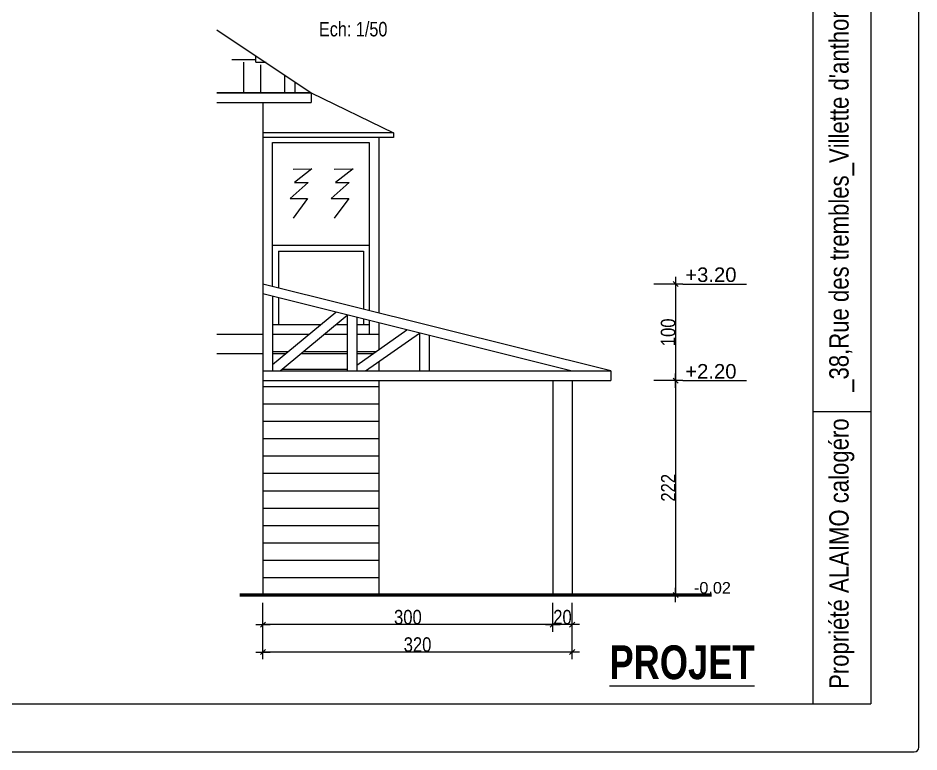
# Model space of a CAD drawing. Header units: centimetres. Extents: x 16433 to 114398, y -50094 to -12305.
# Drawn here: x 49780 to 50713, y -46281 to -45521 of the extents above; entities that cross this region are included whole.
import ezdxf
from ezdxf.enums import TextEntityAlignment as Align

# ---------------------------------------------------------------- set-up
doc = ezdxf.new("R2010")
doc.units = ezdxf.units.CM
doc.header["$LTSCALE"] = 0.5
doc.layers.get('DEFPOINTS').update_dxf_attribs({"linetype": 'CONTINUOUS'})
for name, color, linetype in [('01_fenetres', 171, 'CONTINUOUS'), ('01_linteaux', 2, 'CONTINUOUS'), ('01_poch_murs', 253, 'CONTINUOUS'), ('01_texte', 230, 'CONTINUOUS'), ('AA_COTES', 2, 'CONTINUOUS')]:
    doc.layers.add(name, color=color, linetype=linetype)
doc.layers.add('01_murs_coup', color=5, linetype='CONTINUOUS', lineweight=60)
doc.styles.add('ARIAL', font='arial.ttf')
doc.styles.add('impact', font='impact.ttf')
doc.styles.add('MATTE_TXT', font='arial.ttf')
doc.styles.add('STYLE2', font='ARIALN.TTF')
doc.dimstyles.new('JB50', dxfattribs={"dimscale": 0.1, "dimtxt": 150, "dimasz": 15, "dimexe": 0.1, "dimexo": 0.1, "dimgap": 0.09, "dimtad": 1, "dimdec": 1, "dimdsep": 46, "dimtxsty": 'STYLE2', "dimblk1": 'BOND_G', "dimblk2": 'BOND_D', "dimsah": 1, "dimcen": 1.5, "dimdle": 0.01, "dimse1": 1, "dimse2": 1, "dimclrd": 4, "dimclre": 2, "dimclrt": 6, "dimazin": 2, "dimtfac": 2.333333, "dimtdec": 1, "dimtix": 1, "dimtmove": 2, "dimatfit": 3, "dimldrblk": 'BOND_G', "dimfxl": 1, "dimtolj": 1, "dimtzin": 0, "dimarcsym": 0})

# ---------------------------------------------------------------- blocks, each defined once
blk = doc.blocks.new('BOND_G')
at = {"layer": 'AA_COTES', "color": 0}
for p, q in [((0, -5), (0, 15)), ((5, 0), (-5, 0)), ((1.77, 1.77), (-1.77, -1.77))]:
    blk.add_line(p, q, dxfattribs=at)
blk = doc.blocks.new('BOND_D')
at = {"layer": 'AA_COTES', "color": 0}
for p, q in [((5, 0), (-5, 0)), ((-1.77, -1.77), (1.77, 1.77)), ((0, 5), (0, -15))]:
    blk.add_line(p, q, dxfattribs=at)
blk = doc.blocks.new('*D4544')
at = {"layer": '01_linteaux', "color": 4, "lineweight": -2, "ltscale": 2, "transparency": 16777216}
blk.add_line((50460.78, -45797.49), (50460.78, -45894.49), dxfattribs=at)
at = {"layer": 'DEFPOINTS', "color": 0, "ltscale": 2}
for p in [(50033.68, -45795.99), (50393.68, -45895.99), (50460.78, -45895.99)]:
    blk.add_point(p, dxfattribs=at)
at = {"layer": '01_linteaux', "color": 4, "lineweight": -2, "ltscale": 2, "transparency": 16777216, "xscale": 1.5, "yscale": 1.5, "zscale": 1.5}
for name, p, rotation in [('BOND_G', (50460.78, -45795.99), 90), ('BOND_D', (50460.78, -45895.99), 270)]:
    blk.add_blockref(name, p, dxfattribs=dict(at, rotation=rotation))
at = {"layer": '01_linteaux', "color": 6, "ltscale": 2, "transparency": 16777216, "insert": (50453.11, -45845.99), "char_height": 15, "attachment_point": 5, "rotation": 90, "style": 'STYLE2'}
blk.add_mtext('\\A1;100', dxfattribs=at)
blk = doc.blocks.new('*D4545')
at = {"layer": '01_linteaux', "color": 4, "lineweight": -2, "ltscale": 2, "transparency": 16777216}
blk.add_line((50460.78, -45897.49), (50460.78, -46116.49), dxfattribs=at)
at = {"layer": 'DEFPOINTS', "color": 0, "ltscale": 2}
for p in [(50393.68, -45895.99), (50460.78, -46117.99), (50497.92, -46117.99)]:
    blk.add_point(p, dxfattribs=at)
at = {"layer": '01_linteaux', "color": 4, "lineweight": -2, "ltscale": 2, "transparency": 16777216, "xscale": 1.5, "yscale": 1.5, "zscale": 1.5}
for name, p, rotation in [('BOND_G', (50460.78, -45895.99), 90), ('BOND_D', (50460.78, -46117.99), 270)]:
    blk.add_blockref(name, p, dxfattribs=dict(at, rotation=rotation))
at = {"layer": '01_linteaux', "color": 6, "ltscale": 2, "transparency": 16777216, "insert": (50453.24, -46006.99), "char_height": 15, "attachment_point": 5, "rotation": 90, "style": 'STYLE2'}
blk.add_mtext('\\A1;222', dxfattribs=at)
blk = doc.blocks.new('*D4546')
at = {"layer": '01_linteaux', "color": 4, "lineweight": -2, "ltscale": 2, "transparency": 16777216}
blk.add_line((50352.18, -46148.69), (50335.18, -46148.69), dxfattribs=at)
at = {"layer": 'DEFPOINTS', "color": 0, "ltscale": 2}
for p in [(50333.68, -46117.99), (50353.68, -46117.99), (50333.68, -46148.69)]:
    blk.add_point(p, dxfattribs=at)
at = {"layer": '01_linteaux', "color": 4, "lineweight": -2, "ltscale": 2, "transparency": 16777216, "xscale": 1.5, "yscale": 1.5, "zscale": 1.5, "rotation": 180}
blk.add_blockref('BOND_D', (50333.68, -46148.69), dxfattribs=at)
at = {"layer": '01_linteaux', "color": 4, "lineweight": -2, "ltscale": 2, "transparency": 16777216, "xscale": 1.5, "yscale": 1.5, "zscale": 1.5}
blk.add_blockref('BOND_G', (50353.68, -46148.69), dxfattribs=at)
at = {"layer": '01_linteaux', "color": 6, "ltscale": 2, "transparency": 16777216, "insert": (50343.68, -46141.02), "char_height": 15, "attachment_point": 5, "style": 'STYLE2'}
blk.add_mtext('\\A1;20', dxfattribs=at)
blk = doc.blocks.new('*D4547')
at = {"layer": '01_linteaux', "color": 4, "lineweight": -2, "ltscale": 2, "transparency": 16777216}
blk.add_line((50332.18, -46148.69), (50035.18, -46148.69), dxfattribs=at)
at = {"layer": 'DEFPOINTS', "color": 0, "ltscale": 2}
for p in [(50033.68, -46117.99), (50333.68, -46117.99), (50033.68, -46148.69)]:
    blk.add_point(p, dxfattribs=at)
at = {"layer": '01_linteaux', "color": 4, "lineweight": -2, "ltscale": 2, "transparency": 16777216, "xscale": 1.5, "yscale": 1.5, "zscale": 1.5, "rotation": 180}
blk.add_blockref('BOND_D', (50033.68, -46148.69), dxfattribs=at)
at = {"layer": '01_linteaux', "color": 4, "lineweight": -2, "ltscale": 2, "transparency": 16777216, "xscale": 1.5, "yscale": 1.5, "zscale": 1.5}
blk.add_blockref('BOND_G', (50333.68, -46148.69), dxfattribs=at)
at = {"layer": '01_linteaux', "color": 6, "ltscale": 2, "transparency": 16777216, "insert": (50183.68, -46141.02), "char_height": 15, "attachment_point": 5, "style": 'STYLE2'}
blk.add_mtext('\\A1;300', dxfattribs=at)
blk = doc.blocks.new('*D4548')
at = {"layer": '01_linteaux', "color": 4, "lineweight": -2, "ltscale": 2, "transparency": 16777216}
blk.add_line((50352.18, -46177.09), (50035.18, -46177.09), dxfattribs=at)
at = {"layer": 'DEFPOINTS', "color": 0, "ltscale": 2}
for p in [(50033.68, -46156.19), (50353.68, -46156.19), (50033.68, -46177.09)]:
    blk.add_point(p, dxfattribs=at)
at = {"layer": '01_linteaux', "color": 4, "lineweight": -2, "ltscale": 2, "transparency": 16777216, "xscale": 1.5, "yscale": 1.5, "zscale": 1.5, "rotation": 180}
blk.add_blockref('BOND_D', (50033.68, -46177.09), dxfattribs=at)
at = {"layer": '01_linteaux', "color": 4, "lineweight": -2, "ltscale": 2, "transparency": 16777216, "xscale": 1.5, "yscale": 1.5, "zscale": 1.5}
blk.add_blockref('BOND_G', (50353.68, -46177.09), dxfattribs=at)
at = {"layer": '01_linteaux', "color": 6, "ltscale": 2, "transparency": 16777216, "insert": (50193.68, -46169.42), "char_height": 15, "attachment_point": 5, "style": 'STYLE2'}
blk.add_mtext('\\A1;320', dxfattribs=at)

msp = doc.modelspace()

# ---------------------------------------------------------------- linework, layer by layer
at = {"layer": '01_fenetres', "ltscale": 30}
for p, q in [((50602.75, -44845.563), (50602.75, -46230.563)), ((50662.75, -44845.563), (50662.75, -46230.563)), ((50662.75, -45928.163), (50602.75, -45928.163)), ((48662.75, -46230.563), (50662.75, -46230.563))]:
    msp.add_line(p, q, dxfattribs=at)
at = {"layer": '01_linteaux', "ltscale": 2}
for p, q in [((49985.733, -45532.695), (50083.682, -45597.994)), ((49985.733, -45532.695), (50083.682, -45597.994)), ((49985.733, -45597.994), (50083.682, -45597.994)), ((50083.682, -45597.994), (49985.733, -45597.994)), ((50083.682, -45597.994), (50083.682, -45607.994)), ((49985.733, -45607.994), (50083.682, -45607.994)), ((50033.682, -45607.994), (50033.682, -46117.994)), ((50043.682, -45798.494), (50043.682, -45649.533)), ((50393.682, -45885.994), (50033.682, -45795.994)), ((50352.451, -45885.994), (50033.682, -45806.302)), ((50043.682, -45808.802), (50043.682, -45885.994)), ((50043.682, -45879.486), (50108.922, -45825.112)), ((50051.492, -45885.994), (50120.938, -45828.116)), ((50120.938, -45828.116), (50120.938, -45885.994)), ((50130.938, -45830.616), (50130.938, -45885.994)), ((49985.733, -45847.994), (50033.682, -45847.994)), ((50130.938, -45879.887), (50182.72, -45843.562)), ((50139.644, -45885.994), (50195.558, -45846.771)), ((50195.558, -45846.771), (50195.558, -45885.994)), ((50205.558, -45849.271), (50205.558, -45885.994)), ((49985.733, -45867.994), (50033.682, -45867.994)), ((50033.682, -45885.994), (50393.682, -45885.994)), ((50393.682, -45885.994), (50393.682, -45895.994)), ((50033.682, -45895.994), (50393.682, -45895.994)), ((50333.682, -45895.994), (50333.682, -46117.994)), ((50353.682, -45895.994), (50353.682, -46117.994))]:
    msp.add_line(p, q, dxfattribs=at)
at = {"layer": '01_murs_coup', "ltscale": 2}
msp.add_line((50009.708, -46117.994), (50497.923, -46117.994), dxfattribs=at)
at = {"layer": '01_poch_murs', "linetype": 'Continuous', "ltscale": 2}
for p, q in [((50026.22, -45566.26), (50026.22, -45559.686)), ((50001.328, -45563.593), (50026.22, -45563.593)), ((50013.774, -45597.994), (50013.774, -45566.26)), ((50026.22, -45566.26), (50036.888, -45566.26)), ((50031.554, -45597.994), (50031.554, -45568.927)), ((50056.446, -45597.994), (50056.446, -45579.837)), ((50067.114, -45597.994), (50067.114, -45586.949)), ((50083.682, -45597.994), (50168.682, -45639.281)), ((50168.682, -45639.281), (50033.682, -45639.281)), ((50168.682, -45644.281), (50033.682, -45644.281)), ((50153.682, -45644.281), (50153.682, -45825.994)), ((50168.682, -45639.281), (50168.682, -45641.781)), ((50168.682, -45639.281), (50168.682, -45644.281)), ((50043.682, -45649.533), (50143.682, -45649.533)), ((50143.682, -45649.533), (50143.682, -45823.494)), ((50064.896, -45677.16), (50084.357, -45676.707)), ((50084.357, -45676.707), (50066.254, -45690.729)), ((50107.445, -45677.16), (50126.907, -45676.707)), ((50126.907, -45676.707), (50108.803, -45690.729)), ((50080.284, -45690.729), (50061.728, -45707.465)), ((50066.254, -45690.729), (50080.284, -45690.729)), ((50122.834, -45690.729), (50104.277, -45707.465)), ((50108.803, -45690.729), (50122.834, -45690.729)), ((50061.728, -45707.465), (50079.831, -45707.465)), ((50079.831, -45707.465), (50064.896, -45727.819)), ((50104.277, -45707.465), (50122.381, -45707.465)), ((50122.381, -45707.465), (50107.445, -45727.819)), ((50043.682, -45755.883), (50143.682, -45755.883)), ((50049.682, -45761.883), (50049.682, -45799.994)), ((50049.682, -45761.883), (50137.682, -45761.883)), ((50137.682, -45761.883), (50137.682, -45821.994)), ((50049.682, -45810.302), (50049.682, -45837.994)), ((50043.682, -45837.994), (50093.466, -45837.994)), ((50109.085, -45837.994), (50120.938, -45837.994)), ((50130.938, -45837.994), (50143.682, -45837.994)), ((50137.682, -45832.302), (50137.682, -45837.994)), ((50143.682, -45833.802), (50143.682, -45847.994)), ((50153.682, -45836.302), (50153.682, -45863.932)), ((50043.682, -45847.994), (50081.467, -45847.994)), ((50097.086, -45847.994), (50120.938, -45847.994)), ((50130.938, -45847.994), (50153.682, -45847.994)), ((50043.682, -45865.994), (50059.87, -45865.994)), ((50043.682, -45867.994), (50057.47, -45867.994)), ((50073.089, -45867.994), (50120.938, -45867.994)), ((50075.489, -45865.994), (50120.938, -45865.994)), ((50130.938, -45865.994), (50150.742, -45865.994)), ((50130.938, -45867.994), (50147.891, -45867.994)), ((50153.682, -45876.147), (50153.682, -45885.994)), ((50053.891, -45883.994), (50120.938, -45883.994)), ((50153.682, -45895.994), (50153.682, -46117.994)), ((50033.682, -45901.994), (50153.682, -45901.994)), ((50033.682, -45919.994), (50153.682, -45919.994)), ((50033.682, -45937.994), (50153.682, -45937.994)), ((50033.682, -45955.994), (50153.682, -45955.994)), ((50033.682, -45973.994), (50153.682, -45973.994)), ((50033.682, -45991.994), (50153.682, -45991.994)), ((50033.682, -46009.994), (50153.682, -46009.994)), ((50033.682, -46027.994), (50153.682, -46027.994)), ((50033.682, -46045.994), (50153.682, -46045.994)), ((50033.682, -46063.994), (50153.682, -46063.994)), ((50033.682, -46081.994), (50153.682, -46081.994)), ((50033.682, -46099.994), (50153.682, -46099.994))]:
    msp.add_line(p, q, dxfattribs=at)
at = {"layer": '01_texte', "ltscale": 30}
for p, q in [((50712.75, -46275.563), (50712.75, -44800.563)), ((48612.75, -46280.563), (50707.75, -46280.563))]:
    msp.add_line(p, q, dxfattribs=at)
at = {"layer": '01_texte'}
for p, q in [((50468.281, -45795.994), (50534.052, -45795.994)), ((50468.281, -45895.994), (50534.052, -45895.994))]:
    msp.add_line(p, q, dxfattribs=at)
at = {"layer": '01_texte', "ltscale": 30}
msp.add_arc((50707.75, -46275.563), 5, 270, 0, dxfattribs=at)

# ---------------------------------------------------------------- texts
at = {"layer": '01_texte', "style": 'STYLE2'}
for s, p in [("_38,Rue des trembles_Villette d'anthon_38280_", (50639.902, -45907.59)), ('Propriété ALAIMO calogéro', (50639.902, -46215.267))]:
    msp.add_text(s, height=20, rotation=90, dxfattribs=at).set_placement(p)
at = {"layer": '01_texte', "style": 'MATTE_TXT', "width": 0.8}
msp.add_text('Ech: 1/50', height=15, dxfattribs=at).set_placement((50127.048, -45544.072), align=Align.BOTTOM_CENTER)
at = {"layer": '01_texte', "style": 'ARIAL'}
for s, height, p in [('+3.20', 15, (50470.825, -45793.835)), ('+2.20', 15, (50470.825, -45893.835)), ('-0.02', 12, (50479.859, -46116.554))]:
    msp.add_text(s, height=height, dxfattribs=at).set_placement(p)
at = {"layer": '01_texte', "style": 'impact'}
msp.add_text('%%UPROJET', height=35, dxfattribs=at).set_placement((50467.436, -46215.644), align=Align.BOTTOM_CENTER)

# ---------------------------------------------------------------- dimensions: what is measured, and where the dimension line sits
at = {"layer": '01_linteaux', "ltscale": 2}
for base, p1, p2, picture, middle in [((50460.781, -45895.994), (50033.682, -45795.994), (50393.682, -45895.994), '*D4544', (50453.114, -45845.994)), ((50460.781, -46117.994), (50393.682, -45895.994), (50497.923, -46117.994), '*D4545', (50453.242, -46006.994))]:
    dim = msp.add_linear_dim(base=base, p1=p1, p2=p2, angle=90, dimstyle='JB50', dxfattribs=at)
    dim.commit()
    dim.dimension.update_dxf_attribs({"geometry": picture, "text_midpoint": middle})
for base, p1, p2, picture, middle in [((50033.682, -46148.687), (50333.682, -46117.994), (50033.682, -46117.994), '*D4547', (50183.682, -46141.019)), ((50333.682, -46148.687), (50353.682, -46117.994), (50333.682, -46117.994), '*D4546', (50343.682, -46141.019)), ((50033.682, -46177.086), (50353.682, -46156.187), (50033.682, -46156.187), '*D4548', (50193.682, -46169.419))]:
    dim = msp.add_linear_dim(base=base, p1=p1, p2=p2, dimstyle='JB50', dxfattribs=at)
    dim.commit()
    dim.dimension.update_dxf_attribs({"geometry": picture, "text_midpoint": middle})

doc.saveas('drawing.dxf')
